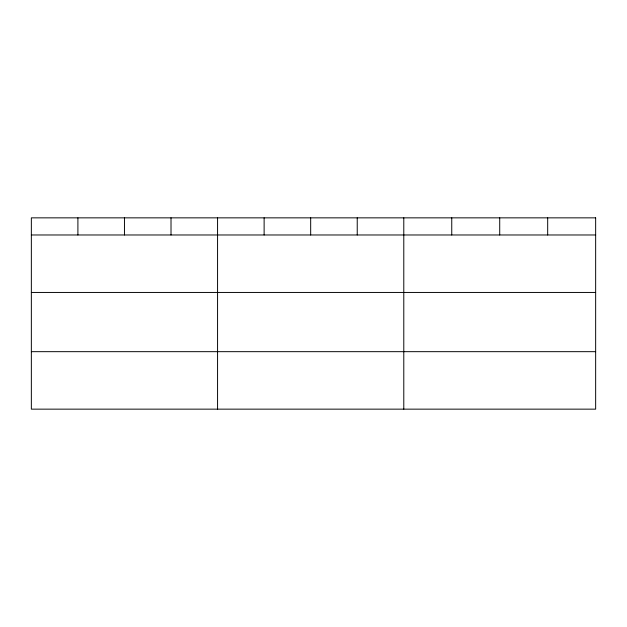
<?xml version="1.0" encoding="UTF-8"?>
<svg xmlns="http://www.w3.org/2000/svg" width="627" height="627" viewBox="0 0 627 627"><rect width="100%" height="100%" fill="white"/><g stroke="black" fill="none" stroke-linecap="round" stroke-linejoin="round"><path stroke-width="0.94" d="M31.35 234.976L595.65 234.976M31.35 292.448L595.65 292.448M31.35 351.669L595.65 351.669M547.684 217.851L547.684 234.976M499.719 217.851L499.719 234.976M451.753 217.851L451.753 234.976M403.788 217.851L403.788 409.149M357.233 217.851L357.233 234.976M310.678 217.851L310.678 234.976M264.124 217.851L264.124 234.976M217.569 217.851L217.569 409.149M171.014 217.851L171.014 234.976M124.46 217.851L124.46 234.976M77.905 217.851L77.905 234.976M595.65 217.851L31.35 217.851L31.35 409.149L595.65 409.149L595.65 217.851"/></g></svg>
